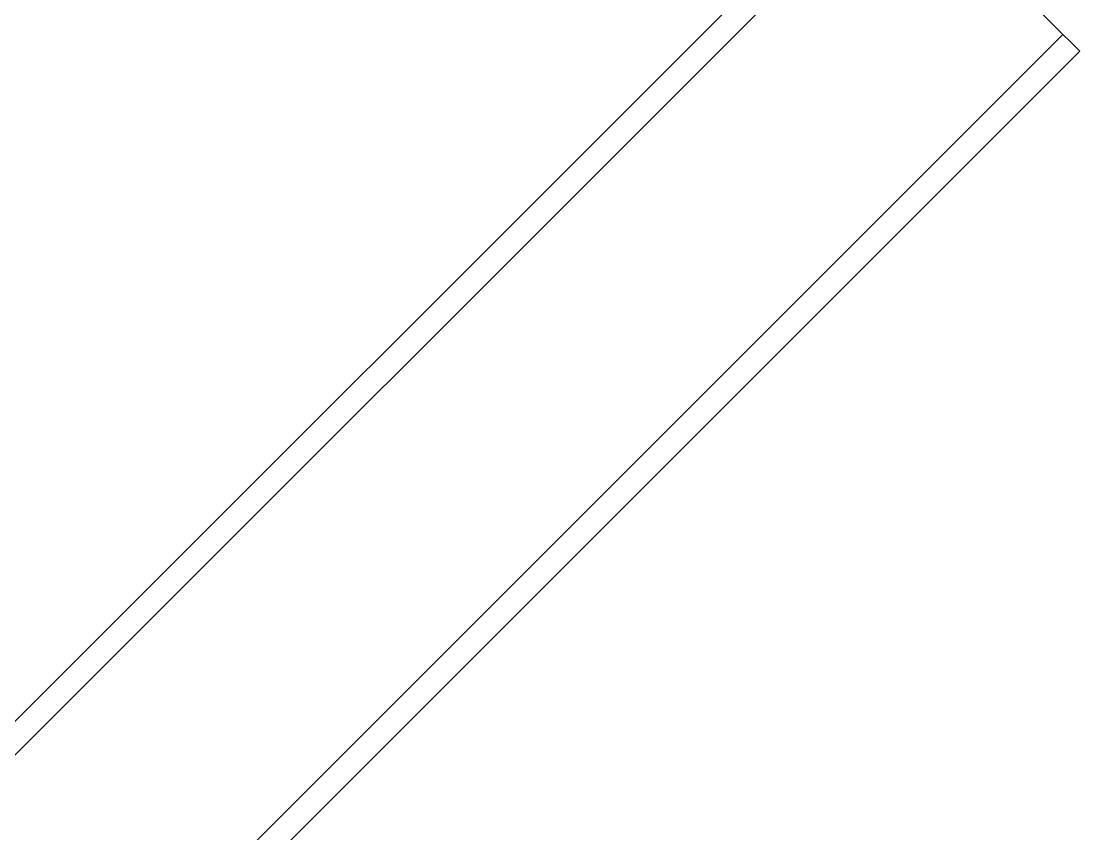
# Model space of a CAD drawing. Extents: x 1725261 to 1937680, y 860327 to 1571294.
# Drawn here: x 1856886 to 1858158, y 1237562 to 1238539 of the extents above; entities that cross this region are included whole.
import ezdxf

# ---------------------------------------------------------------- set-up
doc = ezdxf.new("R2010")
doc.units = 0
doc.header["$LTSCALE"] = 1000
doc.header["$MEASUREMENT"] = 0

msp = doc.modelspace()

# ---------------------------------------------------------------- linework, layer by layer
for p, q in [((1855343.8, 1236162.6), (1857921, 1238739.8)), ((1858158.1, 1238502.8), (1857921, 1238739.8)), ((1855364, 1236142.3), (1857941.3, 1238719.6)), ((1855560.6, 1235945.7), (1858137.9, 1238523)), ((1855580.9, 1235925.5), (1858158.1, 1238502.8))]:
    msp.add_line(p, q)

doc.saveas('drawing.dxf')
